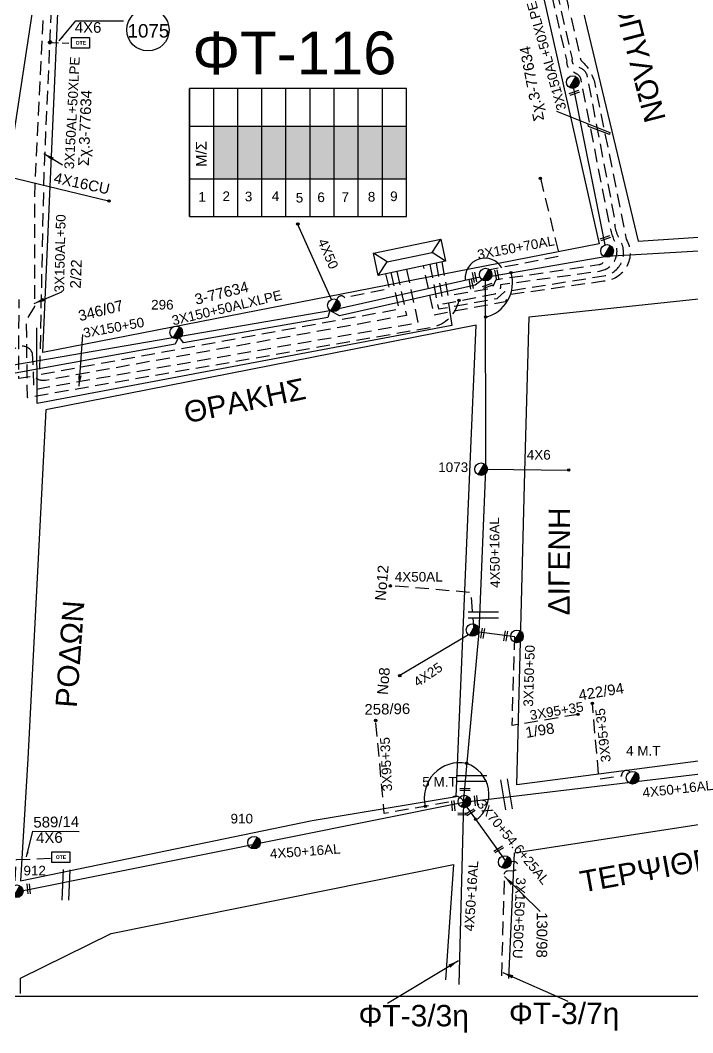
# Model space of a CAD drawing. Header units: millimetres. Extents: x 938 to 3112, y 793 to 1825.
# Drawn here: x 1643.8 to 1769.3, y 797.6 to 986.8 of the extents above; entities that cross this region are included whole.
import ezdxf
from ezdxf.enums import TextEntityAlignment as Align

# ---------------------------------------------------------------- set-up
doc = ezdxf.new("R2010")
doc.units = ezdxf.units.MM
doc.linetypes.add('DASHED', pattern=[19.05, 12.7, -6.35])
for name, color, linetype in [('Pillar OTE', 7, 'Continuous'), ('Ασφαλειοκιβώτια Χ.Τ 9 αναχωρήσεων', 7, 'Continuous'), ('Γυμνά εναέρια ΧΤ (3Φ)   4x50AL', 7, 'Continuous'), ('Γυμνά εναέρια ΧΤ και ΦΟΠ (3Φ)   4x50+16AL', 7, 'Continuous'), ('Εναέρια παροχή ΧΤ 4x25', 7, 'SYN_LINE'), ('Επιγραφές - Σχήματα', 7, 'Continuous'), ('Καλώδια ΧΤ   3x150+50AL', 7, 'DASHED'), ('Καλώδια ΧΤ   3x150+50ALXLPE', 7, 'DASHED'), ('Καλώδια ΧΤ   3x150+50CU', 7, 'DASHED'), ('Καλώδια ΧΤ   3x150+70AL', 7, 'DASHED'), ('Καλώδια ΧΤ   3x150AL+50XLPE', 7, 'DASHED'), ('Καλώδια ΧΤ   3x95+35CU', 7, 'DASHED'), ('Καλώδια ΧΤ   4x50AL', 7, 'DASHED'), ('Μηχανική τομή', 7, 'Continuous'), ('Στύλος ΦΜ', 7, 'Continuous'), ('Στύλος ΦΜ @ 1', 7, 'Continuous'), ('Συνδέσεις', 7, 'Continuous'), ('Συνεστραμμένα ΧΤ   3x70+54.6+25AL', 7, 'SYN_LINE'), ('Τομή', 7, 'Continuous'), ('Υποσταθμός πόλεως', 7, 'Continuous'), ('Υπόβαθρο ΔΕΗ', 7, 'Continuous'), ('Υπόγεια καλώδια Παροχών ΧΤ   4x6', 7, 'DASHED')]:
    doc.layers.add(name, color=color, linetype=linetype)
doc.styles.get("Standard").update_dxf_attribs({"font": 'arial.ttf'})
doc.linetypes.add('SYN_LINE', pattern='A,0.5,-0.0001,["/\\/\\/\\/",Standard,S=0.1,R=0,X=0,Y=-0.05],-0.25', length=0.7501)
doc.dimstyles.new('ISO-25', dxfattribs={"dimtxt": 2.5, "dimasz": 2.5, "dimexe": 1.25, "dimexo": 0.625, "dimtad": 1, "dimtxsty": 'Standard', "dimcen": 2.5, "dimaunit": 2, "dimazin": 0, "dimtfac": 1, "dimtmove": 0, "dimatfit": 3, "dimfxl": 1, "dimarcsym": 0})

# ---------------------------------------------------------------- blocks, each defined once
blk = doc.blocks.new('ΑΣΦΑΛΕΙΟΚΙΒΩΤΙΟ ΥΠΟΣΤΑΘΜΟΥ 9 ΑΝΑΧΩΡΗΣΕΩΝ')
at = {"layer": 'Ασφαλειοκιβώτια Χ.Τ 9 αναχωρήσεων', "ltscale": 40}
for p, q in [((-23.8, 40.36), (24.02, 40.36)), ((-9.72, 40.36), (-9.72, -40.64)), ((9.94, 40.36), (9.94, -40.64)), ((-23.8, 31.36), (24.02, 31.36)), ((-23.8, 22.36), (24.02, 22.36)), ((-23.8, 13.36), (24.02, 13.36)), ((-23.8, 4.36), (24.02, 4.36)), ((-23.8, -4.64), (24.02, -4.64)), ((-23.8, -13.64), (24.02, -13.64)), ((-23.8, -22.64), (24.02, -22.64)), ((-23.8, -31.64), (24.02, -31.64))]:
    blk.add_line(p, q, dxfattribs=at)
at = {"layer": 'Ασφαλειοκιβώτια Χ.Τ 9 αναχωρήσεων'}
blk.add_lwpolyline([(-23.8, -40.64), (24.02, -40.64), (24.02, 40.36), (-23.8, 40.36)], close=True, dxfattribs=at)
for s, p in [('1', (-18.22, 37.06)), ('2', (-18.02, 28.07)), ('3', (-18.09, 19.73)), ('4', (-17.94, 9.66)), ('5', (-18.55, 0.71)), ('6', (-18.4, -7.35)), ('7', (-18.34, -16.37)), ('8', (-18.19, -26.2)), ('9', (-18.02, -34.53))]:
    blk.add_text(s, height=3.6, rotation=270, dxfattribs=at).set_placement(p)
at = {"layer": 'Ασφαλειοκιβώτια Χ.Τ 9 αναχωρήσεων', "ltscale": 40}
for tag, height, p in [('ΟΝΟΜΑ', 5, (-0.16, 44.31)), ('ΚΕΙΜΕΝΟ 1', 2, (17.06, 35.59)), ('ΚΕΙΜΕΝΟ 2', 2, (17.06, 26.88)), ('ΚΕΙΜΕΝΟ 3', 2, (17.06, 17.69)), ('ΚΕΙΜΕΝΟ 4', 2, (17.06, 8.71)), ('ΚΕΙΜΕΝΟ 5', 2, (17.06, -0.13)), ('ΚΕΙΜΕΝΟ 6', 2, (17.06, -9.05)), ('ΚΕΙΜΕΝΟ 7', 2, (17.06, -18.13)), ('ΚΕΙΜΕΝΟ 8', 2, (17.06, -26.85)), ('ΚΕΙΜΕΝΟ 9', 2, (17.06, -35.99)), ('ΣΧ', 2, (-0.1, -42.64))]:
    blk.add_attdef(tag, text='', height=height, dxfattribs=at).set_placement(p, align=Align.MIDDLE_CENTER)
blk = doc.blocks.new('ΥΠΑΡΧΩΝ ΤΣΙΜΕΝΤΕΝΙΟΣ ΣΤΥΛΟΣ')
at = {"layer": 'Στύλος ΦΜ'}
blk.add_hatch(color=256, dxfattribs=at).paths.add_polyline_path([(-1.29, -2.28, 0.574793), (2.62, 0, 0.268822), (1.3, 2.27)])
blk.add_line((-1.29, -2.28), (1.3, 2.27), dxfattribs=at)
blk.add_circle((0, 0), 2.62, dxfattribs=at)
at = {"layer": 'Στύλος ΦΜ', "flags": 4}
for tag, p in [('ΑΡΙΘΜΟΣ', (-4.68, 8.05)), ('ΤΥΠΟΣ', (-4.91, 3.03))]:
    blk.add_attdef(tag, p, '', height=4, dxfattribs=at)
blk = doc.blocks.new('ΤΟΜΗ')
at = {"layer": 'Τομή', "ltscale": 40}
for p, q in [((-5.68, 0), (5.68, 0)), ((5.68, -2.33), (-5.68, -2.33))]:
    blk.add_line(p, q, dxfattribs=at)
blk = doc.blocks.new('ΥΠΟΣΤΑΘΜΟΣ ΠΟΛΕΩΣ')
at = {"layer": 'Υποσταθμός πόλεως', "linetype": 'Continuous', "ltscale": 40}
blk.add_lwpolyline([(-8.57, 2.82), (8.57, 2.82), (8.57, -2.82), (-8.57, -2.82)], close=True, dxfattribs=at)
for points in [[(-5.75, 0), (-8.57, 2.82)], [(5.75, 0), (8.57, 2.82)], [(-8.57, -2.82), (-5.75, 0)], [(-5.75, 0), (5.75, 0)], [(8.57, -2.82), (5.75, 0)]]:
    blk.add_lwpolyline(points, dxfattribs=at)
at = {"layer": 'Υποσταθμός πόλεως', "linetype": 'SYN_LINE', "ltscale": 40, "flags": 1}
for tag, p in [('ΜΕΤΑΣΧΗΜΑΤΙΣΜΟΣ', (10.6, 2.39)), ('ΙΣΧΥΣ', (10.58, -0.41)), ('ΑΡΙΘΜΟΣ', (10.7, -3.13))]:
    blk.add_attdef(tag, p, '', height=1.8, dxfattribs=at)
blk = doc.blocks.new('ΜΗΧΑΝΙΚΗ ΤΟΜΗ')
at = {"layer": 'Μηχανική τομή', "ltscale": 40}
for p, q in [((-1.89, 0.78), (1.89, 0.78)), ((1.89, 0), (-1.89, 0))]:
    blk.add_line(p, q, dxfattribs=at)
blk = doc.blocks.new('_ΣΥΝΔΕΣΗ')
at = {"layer": 'Συνδέσεις', "linetype": 'SYN_LINE', "ltscale": 40}
blk.add_hatch(color=256, dxfattribs=at).paths.add_polyline_path([(0.5, -0.01, 1), (-0.5, -0.01, 1)])
at = {"layer": 'Συνδέσεις'}
blk.add_circle((0, -0.01), 0.5, dxfattribs=at)
blk = doc.blocks.new('PILLAR ΟΤΕ')
at = {"layer": 'Pillar OTE', "ltscale": 40}
blk.add_lwpolyline([(-3.31, 2.02), (3.39, 2.02), (3.39, -1.99), (-3.31, -1.99)], close=True, dxfattribs=at)
at = {"layer": 'Pillar OTE', "insert": (-1.81, 0.71), "char_height": 1.3575, "width": 109.961, "attachment_point": 1}
blk.add_mtext('{\\fArial|b1|i0|c161|p34;OTE}', dxfattribs=at)
blk = doc.blocks.new('TSONTA XT1')
at = {"ltscale": 40}
h = blk.add_hatch(color=256, dxfattribs=at)
h.dxf.hatch_style = 1
h.paths.add_polyline_path([(595.96, 2487.66), (597.07, 2488.77), (595.96, 2489.87), (594.85, 2488.77)])
blk.add_lwpolyline([(594.85, 2488.77), (595.96, 2489.87), (597.07, 2488.77), (595.96, 2487.66)], close=True, dxfattribs=at)

msp = doc.modelspace()

# ---------------------------------------------------------------- hatches: boundary and pattern name
at = {"layer": 'Ασφαλειοκιβώτια Χ.Τ 9 αναχωρήσεων'}
for color, points in [(6, [(1679.9, 957.15), (1684.4, 957.15), (1684.4, 966.98), (1679.9, 966.98)]), (6, [(1679.9, 966.98), (1679.9, 957.15), (1684.4, 957.15), (1684.4, 966.98)]), (85, [(1684.4, 966.98), (1684.4, 957.15), (1688.9, 957.15), (1688.9, 966.98)]), (133, [(1688.9, 966.98), (1688.9, 957.15), (1693.4, 957.15), (1693.4, 966.98)]), (2, [(1697.9, 966.98), (1693.4, 966.98), (1693.4, 957.15), (1697.9, 957.15)]), (30, [(1702.4, 966.98), (1697.9, 966.98), (1697.9, 957.15), (1702.4, 957.15)]), (151, [(1702.45, 966.98), (1702.45, 957.16), (1706.95, 957.16), (1706.95, 966.98)]), (5, [(1706.88, 966.98), (1706.88, 957.16), (1711.38, 957.16), (1711.38, 966.98)]), (27, [(1711.4, 966.98), (1711.4, 957.15), (1715.9, 957.15), (1715.9, 966.98)])]:
    msp.add_hatch(color=color, dxfattribs=at).paths.add_polyline_path(points)

# ---------------------------------------------------------------- linework, layer by layer
at = {"color": 1, "linetype": 'Continuous', "ltscale": 0.2}
msp.add_lwpolyline([(1723.75, 933.9), (1724.36, 929.73), (1646.93, 915.16), (1646.85, 929.34)], dxfattribs=at)
at = {"layer": 'Γυμνά εναέρια ΧΤ (3Φ)   4x50AL', "color": 30, "linetype": 'SYN_LINE', "ltscale": 20, "flags": 128}
msp.add_lwpolyline([(1701.92, 934.64), (1695.56, 948.73)], dxfattribs=at)
at = {"layer": 'Γυμνά εναέρια ΧΤ (3Φ)   4x50AL', "color": 30, "linetype": 'DASHED', "ltscale": 0.2, "flags": 128}
msp.add_lwpolyline([(1711.95, 939.4), (1712.65, 936.63), (1704.36, 934.96)], dxfattribs=at)
at = {"layer": 'Γυμνά εναέρια ΧΤ (3Φ)   4x50AL', "color": 30, "linetype": 'DASHED', "ltscale": 0.2}
msp.add_arc((1703.71, 934.49), 0.796, 35.6544, 175.3385, dxfattribs=at)
at = {"layer": 'Γυμνά εναέρια ΧΤ και ΦΟΠ (3Φ)   4x50+16AL', "color": 5, "flags": 128}
msp.add_lwpolyline([(1729.45, 872.47), (1730.73, 902.93), (1730.66, 938.8)], dxfattribs=at)
at = {"layer": 'Γυμνά εναέρια ΧΤ και ΦΟΠ (3Φ)   4x50+16AL', "color": 27, "flags": 128}
msp.add_lwpolyline([(1726.55, 840.64), (1729.45, 872.47)], dxfattribs=at)
at = {"layer": 'Γυμνά εναέρια ΧΤ και ΦΟΠ (3Φ)   4x50+16AL', "color": 30, "flags": 128}
msp.add_lwpolyline([(1809.82, 849.08), (1787.9, 847.97), (1726.55, 840.64)], dxfattribs=at)
at = {"layer": 'Γυμνά εναέρια ΧΤ και ΦΟΠ (3Φ)   4x50+16AL', "color": 85, "flags": 128}
for points in [[(1726.55, 840.64), (1643.74, 823.98)], [(1726.55, 840.64), (1725.7, 806.59)]]:
    msp.add_lwpolyline(points, dxfattribs=at)
at = {"layer": 'Εναέρια παροχή ΧΤ 4x25', "color": 27, "linetype": 'SYN_LINE', "ltscale": 10, "flags": 128}
msp.add_lwpolyline([(1736.11, 871.6), (1728.51, 872.57), (1727.83, 872.17)], dxfattribs=at)
at = {"layer": 'Εναέρια παροχή ΧΤ 4x25', "color": 27, "linetype": 'SYN_LINE', "ltscale": 15, "flags": 128}
msp.add_lwpolyline([(1727.47, 871.96), (1714.66, 864.33)], dxfattribs=at)
at = {"layer": 'Επιγραφές - Σχήματα'}
msp.add_lwpolyline([(974.02, 1807.96), (2963.81, 1807.96), (2963.81, 804.4), (974.02, 804.4)], close=True, dxfattribs=at)
at = {"layer": 'Επιγραφές - Σχήματα', "linetype": 'Continuous', "ltscale": 0.2}
msp.add_lwpolyline([(1743.93, 969.83), (1753.87, 965.85), (1753.78, 965.46), (1749.87, 966.94), (1749.81, 967.34)], dxfattribs=at)
msp.add_circle((1667.62, 985), 3.95, dxfattribs=at)
for centre, radius, start, end in [((1730.53, 938.65), 3.68, 30.4566, 185.2724), ((1729.07, 937.75), 6.63, 283.6711, 16.8517), ((1725.78, 841.49), 6.56, 78.3638, 195.1011), ((1725.18, 842.13), 6.1, 307.8181, 71.5534)]:
    msp.add_arc(centre, radius, start, end, dxfattribs=at)
at = {"layer": 'Καλώδια ΧΤ   3x150+50AL', "color": 85, "linetype": 'DASHED', "ltscale": 0.2, "flags": 128}
msp.add_lwpolyline([(1659.9, 990.51), (1648.15, 990.24), (1646.48, 956.36), (1646.42, 933.29), (1644.89, 930.8), (1645.05, 916.32), (1720.63, 929.43, 0.297557), (1725.71, 934.45, 18.011696)], format="xyb", dxfattribs=at)
at = {"layer": 'Καλώδια ΧΤ   3x150+50AL', "color": 27, "linetype": 'DASHED', "ltscale": 0.2, "flags": 128}
for points in [[(1715.92, 940.24), (1718.04, 930.24), (1658.57, 919.89), (1646.35, 917.75), (1646.1, 924.51)], [(1747.95, 857.09), (1735.63, 855), (1736.11, 871.6)]]:
    msp.add_lwpolyline(points, dxfattribs=at)
at = {"layer": 'Καλώδια ΧΤ   3x150+50AL', "color": 27, "linetype": 'DASHED', "ltscale": 0.2}
msp.add_arc((1644.1, 923.77), 2.13, 20.3304, 174.386, dxfattribs=at)
at = {"layer": 'Καλώδια ΧΤ   3x150+50ALXLPE', "color": 2, "linetype": 'DASHED', "ltscale": 0.2, "flags": 128}
msp.add_lwpolyline([(1714.11, 939.86), (1715.89, 931.63), (1648.48, 919.5, -0.257814), (1646.26, 920.25), (1643.5, 919.87), (1643.57, 934.63)], format="xyb", dxfattribs=at)
at = {"layer": 'Καλώδια ΧΤ   3x150+50CU', "color": 27, "linetype": 'DASHED', "ltscale": 0.2, "flags": 128}
msp.add_lwpolyline([(1734.3, 829.81), (1735.98, 829.62, -0.931719), (1735.9, 827.88), (1734.73, 827.79, 0.462402), (1734.14, 826.98), (1733.59, 807.08)], format="xyb", dxfattribs=at)
at = {"layer": 'Καλώδια ΧΤ   3x150+70AL', "color": 30, "linetype": 'DASHED', "ltscale": 0.2, "flags": 128}
msp.add_lwpolyline([(1740.9, 957.28), (1744.45, 942.69), (1731.14, 940.08)], dxfattribs=at)
at = {"layer": 'Καλώδια ΧΤ   3x150AL+50XLPE', "color": 133, "linetype": 'DASHED', "ltscale": 0.2, "flags": 128}
msp.add_lwpolyline([(1737.3, 1028.07), (1748.44, 979.36, -0.138093), (1751, 975.22), (1756.94, 945.89, -0.558224), (1752.71, 938.02), (1735.19, 935.51), (1734.33, 934.2), (1721.06, 931.7), (1719.09, 940.91)], format="xyb", dxfattribs=at)
at = {"layer": 'Καλώδια ΧΤ   3x150AL+50XLPE', "color": 6, "ltscale": 0.2, "flags": 128}
msp.add_lwpolyline([(1720.23, 941.15), (1721.88, 932.84), (1732.82, 934.81), (1734.24, 936.09), (1752.74, 939.03, 0.526245), (1755.85, 945.56, -0.139905), (1754.75, 949.92), (1749.7, 976.23, 0.30729), (1747.92, 978.01, -0.419088), (1746.88, 979.56), (1735.66, 1029.2), (1723.66, 1026.12), (1721.48, 1025.49, -0.921241), (1721.14, 1026.99), (1721.14, 1026.99)], format="xyb", dxfattribs=at)
at = {"layer": 'Καλώδια ΧΤ   3x150AL+50XLPE', "color": 85, "linetype": 'DASHED', "ltscale": 0.2, "flags": 128}
msp.add_lwpolyline([(1721.45, 941.41), (1722.71, 933.8), (1732.37, 935.68, 0.428763), (1733.47, 937.41), (1751.92, 939.92, 0.493251), (1754.91, 945.15, -0.051116), (1753.77, 948.9), (1748.51, 975.64, 0.214512), (1747.72, 976.75), (1746.93, 977.17, -0.305358), (1745.87, 979.15), (1734.75, 1027.96)], format="xyb", dxfattribs=at)
at = {"layer": 'Καλώδια ΧΤ   3x150AL+50XLPE', "color": 151, "linetype": 'DASHED', "ltscale": 0.2, "flags": 128}
msp.add_lwpolyline([(1713, 939.63), (1714.49, 932.78), (1647.44, 920.54), (1648.23, 958.14), (1650.19, 1001.75)], dxfattribs=at)
at = {"layer": 'Καλώδια ΧΤ   3x95+35CU', "color": 30, "linetype": 'DASHED', "ltscale": 0.2, "flags": 128}
msp.add_lwpolyline([(1757.62, 846.33, 0.738263), (1756.07, 845.57), (1751.84, 844.96), (1750.61, 859.19)], format="xyb", dxfattribs=at)
at = {"layer": 'Καλώδια ΧΤ   3x95+35CU', "color": 27, "linetype": 'DASHED', "ltscale": 0.2, "flags": 128}
msp.add_lwpolyline([(1726.55, 840.64, 0.783425), (1723.7, 840.67), (1711.76, 838.59), (1710.15, 855.95)], format="xyb", dxfattribs=at)
at = {"layer": 'Καλώδια ΧΤ   4x50AL', "color": 27, "linetype": 'DASHED', "ltscale": 0.2, "flags": 128}
msp.add_lwpolyline([(1728.51, 872.57), (1728, 879.86), (1712.91, 881.12)], dxfattribs=at)
at = {"layer": 'Συνεστραμμένα ΧΤ   3x70+54.6+25AL', "color": 2, "linetype": 'SYN_LINE', "ltscale": 20, "flags": 128}
for points in [[(1601.61, 984.73), (1648.5, 1004.78), (1641.38, 957.97)], [(1641.45, 957.57), (1660.29, 953.02)]]:
    msp.add_lwpolyline(points, dxfattribs=at)
at = {"layer": 'Συνεστραμμένα ΧΤ   3x70+54.6+25AL', "color": 5, "linetype": 'SYN_LINE', "ltscale": 20, "flags": 128}
for points in [[(1752.97, 944.81), (1747.04, 974.66)], [(1730.66, 938.8), (1753.31, 942.72), (1796.18, 945.23)]]:
    msp.add_lwpolyline(points, dxfattribs=at)
at = {"layer": 'Συνεστραμμένα ΧΤ   3x70+54.6+25AL', "color": 5, "linetype": 'DASHED', "ltscale": 0.2, "flags": 128}
msp.add_lwpolyline([(1722.49, 941.63), (1723.6, 935.35), (1731.92, 936.74), (1732.66, 938.34), (1751.79, 941.14, 0.444526), (1753.26, 943.35), (1753.23, 943.51)], format="xyb", dxfattribs=at)
at = {"layer": 'Συνεστραμμένα ΧΤ   3x70+54.6+25AL', "color": 30, "linetype": 'SYN_LINE', "ltscale": 20, "flags": 128}
for points in [[(1639.24, 921.84), (1701.6, 932.55), (1729.58, 938.85)], [(1730.66, 938.8), (1728.75, 937.29), (1703.42, 931.57), (1701.6, 932.55), (1701.23, 931.27), (1674.28, 926.52), (1673.4, 927.71), (1672.7, 926.27), (1642.85, 920.82)]]:
    msp.add_lwpolyline(points, dxfattribs=at)
at = {"layer": 'Συνεστραμμένα ΧΤ   3x70+54.6+25AL', "color": 27, "linetype": 'SYN_LINE', "ltscale": 15, "flags": 128}
msp.add_lwpolyline([(1726.55, 840.64), (1734.3, 829.81)], dxfattribs=at)
at = {"layer": 'Υπόβαθρο ΔΕΗ', "flags": 128}
for points in [[(1739.42, 1028.03), (1759.18, 945.53), (1802.39, 948.39), (1855.78, 939.94), (1868.15, 952.11), (1836.24, 980.88), (1793.39, 1019.71), (1774.02, 1037.25), (1739.42, 1028.03)], [(1739.42, 1028.03), (1759.18, 945.53), (1802.39, 948.39), (1855.78, 939.94), (1868.15, 952.11), (1836.24, 980.88), (1793.39, 1019.71), (1774.02, 1037.25), (1739.42, 1028.03)], [(1648.02, 924.74), (1651.42, 1002.33), (1733.51, 1026.46), (1751.9, 944.99), (1648.02, 924.74)], [(1648.02, 924.74), (1651.42, 1002.33), (1733.51, 1026.46), (1751.9, 944.99), (1648.02, 924.74)], [(1654.15, 986.7), (1663.05, 986.69)], [(1853.36, 845.59), (1846.46, 839.95), (1841.67, 843.87), (1827.62, 848.43), (1805.65, 852.97), (1736.53, 843.94), (1738.02, 902.4), (1738.81, 931.38), (1802.03, 938.13), (1830.78, 933.5), (1858.23, 930.21), (1864.51, 923.7), (1856.98, 871.44), (1853.36, 845.59)], [(1853.36, 845.59), (1846.46, 839.95), (1841.67, 843.87), (1827.62, 848.43), (1805.65, 852.97), (1736.53, 843.94), (1738.02, 902.4), (1738.81, 931.38), (1802.03, 938.13), (1830.78, 933.5), (1858.23, 930.21), (1864.51, 923.7), (1856.98, 871.44), (1853.36, 845.59)], [(1725.15, 841.77), (1727.73, 902.41), (1728.91, 929.83), (1648.55, 913.97), (1645.18, 848.77), (1643.84, 825.98), (1698.28, 837.27), (1725.15, 841.77)], [(1725.15, 841.77), (1727.73, 902.41), (1728.91, 929.83), (1648.55, 913.97), (1645.18, 848.77), (1643.84, 825.98), (1698.28, 837.27), (1725.15, 841.77)], [(1735.03, 807.71), (1736.05, 831.23), (1778.88, 837.81), (1802.77, 841.05), (1826.14, 839.01), (1837.91, 834.38), (1850.3, 824.74), (1848.42, 807.73)], [(1735.03, 807.71), (1736.05, 831.23), (1778.88, 837.81), (1802.77, 841.05), (1826.14, 839.01), (1837.91, 834.38), (1850.3, 824.74), (1848.42, 807.73)], [(1646.15, 835.27), (1654.8, 835.19)], [(1643.83, 804.95), (1643.83, 807.77), (1660.77, 816.15), (1724.67, 829.03), (1723.18, 807.48)], [(1643.83, 804.95), (1643.83, 807.77), (1660.77, 816.15), (1724.67, 829.03), (1723.18, 807.48)]]:
    msp.add_lwpolyline(points, dxfattribs=at)
at = {"layer": 'Υπόγεια καλώδια Παροχών ΧΤ   4x6', "color": 151, "linetype": 'DASHED', "ltscale": 0.1}
msp.add_lwpolyline([(1649.68, 982.64), (1653.34, 982.48)], dxfattribs=at)
at = {"layer": 'Υπόγεια καλώδια Παροχών ΧΤ   4x6', "color": 5, "linetype": 'SYN_LINE', "ltscale": 20, "flags": 128}
msp.add_lwpolyline([(1730.73, 902.93), (1746.21, 902.74)], dxfattribs=at)
at = {"layer": 'Υπόγεια καλώδια Παροχών ΧΤ   4x6', "color": 173, "linetype": 'DASHED', "ltscale": 0.2}
msp.add_lwpolyline([(1642.72, 825.15, -0.708555), (1642.84, 826.04), (1643.07, 829.98), (1649.56, 830.2)], format="xyb", dxfattribs=at)

# ---------------------------------------------------------------- block references
at = {"layer": 'Pillar OTE', "xscale": 0.5, "yscale": 0.5, "zscale": 0.5}
for p in [(1655.03, 982.56), (1651.32, 830.39)]:
    msp.add_blockref('PILLAR ΟΤΕ', p, dxfattribs=at)
at = {"layer": 'Ασφαλειοκιβώτια Χ.Τ 9 αναχωρήσεων', "xscale": 0.5, "yscale": 0.5, "zscale": 0.5, "rotation": 90}
msp.add_blockref('ΑΣΦΑΛΕΙΟΚΙΒΩΤΙΟ ΥΠΟΣΤΑΘΜΟΥ 9 ΑΝΑΧΩΡΗΣΕΩΝ', (1695.58, 962.01), dxfattribs=at)
at = {"layer": 'Μηχανική τομή'}
for p, xscale, yscale, zscale, rotation in [((1747.31, 973.05), 0.5000000000001855, 0.5000000000001855, 0.5000000000001855, 18.27551331564638), ((1753.07, 945.9), 0.5000000000001855, 0.5000000000001855, 0.5000000000001855, 18.27551331564638), ((1728.15, 937.57), 0.5000000000001983, 0.5000000000001983, 0.5000000000001983, 100.6773115492944), ((1728.79, 938.82), 0.5000000000001983, 0.5000000000001983, 0.5000000000001983, 100.6773115492944), ((1732.96, 939.23), 0.5000000000001983, 0.5000000000001983, 0.5000000000001983, 100.6773115492944), ((1731.13, 936.98), 0.5000000000001855, 0.5000000000001855, 0.5000000000001855, 18.27551331564638), ((1729.93, 872.27), 0.5000000000005455, 0.5000000000005455, 0.5000000000005455, 261.3689594551919), ((1734.22, 871.78), 0.5000000000005455, 0.5000000000005455, 0.5000000000005455, 261.3689594551919), ((1726.82, 843.23), 0.5000000000004722, 0.5000000000004722, 0.5000000000004722, 178.8446095414367), ((1729.06, 840.98), 0.500000000000261, 0.500000000000261, 0.500000000000261, 95.28935415266638), ((1724.81, 840.03), 0.500000000000261, 0.500000000000261, 0.500000000000261, 95.28935415266638), ((1726.42, 838.66), 0.5000000000004722, 0.5000000000004722, 0.5000000000004722, 178.8446095414367), ((1727.74, 838.98), 0.5000000000005133, 0.5000000000005133, 0.5000000000005133, 211.3030729035193), ((1733.01, 832.02), 0.5000000000005133, 0.5000000000005133, 0.5000000000005133, 211.3030729035193), ((1645.56, 824.51), 0.500000000000261, 0.500000000000261, 0.500000000000261, 95.28935415266638)]:
    msp.add_blockref('ΜΗΧΑΝΙΚΗ ΤΟΜΗ', p, dxfattribs=dict(at, xscale=xscale, yscale=yscale, zscale=zscale, rotation=rotation))
at = {"layer": 'Στύλος ΦΜ @ 1', "ltscale": 40, "xscale": 0.4499999999998181, "yscale": 0.4499999999998181, "zscale": 0.4499999999998181}
for p in [(1746.93, 975.23), (1746.93, 975.23), (1753.34, 943.69), (1753.34, 943.69), (1730.68, 939.28), (1730.68, 939.28), (1702.33, 933.54), (1702.33, 933.54), (1672.92, 928.46), (1728.22, 872.86), (1728.22, 872.86), (1736.53, 871.66), (1736.53, 871.66), (1734.25, 829.5), (1734.25, 829.5)]:
    msp.add_blockref('ΥΠΑΡΧΩΝ ΤΣΙΜΕΝΤΕΝΙΟΣ ΣΤΥΛΟΣ', p, dxfattribs=at)
at = {"layer": 'Στύλος ΦΜ @ 1', "ltscale": 40}
ref = msp.add_blockref('ΥΠΑΡΧΩΝ ΤΣΙΜΕΝΤΕΝΙΟΣ ΣΤΥΛΟΣ', (1672.92, 928.46), dxfattribs=dict(at, xscale=0.4499999999998181, yscale=0.4499999999998181, zscale=0.4499999999998181))
ref.add_attrib('ΑΡΙΘΜΟΣ', '296', (1668.22, 932.74), dxfattribs={"layer": 'Στύλος ΦΜ', "height": 1.8, "flags": 4})
ref = msp.add_blockref('ΥΠΑΡΧΩΝ ΤΣΙΜΕΝΤΕΝΙΟΣ ΣΤΥΛΟΣ', (1729.83, 902.91), dxfattribs=dict(at, xscale=0.4499999999998181, yscale=0.4499999999998181, zscale=0.4499999999998181))
ref.add_attrib('ΤΥΠΟΣ', '1073', (1721.82, 902.37), dxfattribs={"layer": 'Στύλος ΦΜ', "height": 1.8, "flags": 4})
ref = msp.add_blockref('ΥΠΑΡΧΩΝ ΤΣΙΜΕΝΤΕΝΙΟΣ ΣΤΥΛΟΣ', (1729.83, 902.91), dxfattribs=dict(at, xscale=0.4499999999998181, yscale=0.4499999999998181, zscale=0.4499999999998181))
ref.add_attrib('ΤΥΠΟΣ', '1073', (1721.82, 902.37), dxfattribs={"layer": 'Στύλος ΦΜ', "height": 1.8, "flags": 4})
ref = msp.add_blockref('ΥΠΑΡΧΩΝ ΤΣΙΜΕΝΤΕΝΙΟΣ ΣΤΥΛΟΣ', (1758.11, 845.26), dxfattribs=dict(at, xscale=0.4499999999998181, yscale=0.4499999999998181, zscale=0.4499999999998181))
ref.add_attrib('ΤΥΠΟΣ', '4 M.T', (1756.91, 849.4), dxfattribs={"layer": 'Στύλος ΦΜ', "height": 1.8, "flags": 4})
ref = msp.add_blockref('ΥΠΑΡΧΩΝ ΤΣΙΜΕΝΤΕΝΙΟΣ ΣΤΥΛΟΣ', (1758.11, 845.26), dxfattribs=dict(at, xscale=0.4499999999998181, yscale=0.4499999999998181, zscale=0.4499999999998181))
ref.add_attrib('ΤΥΠΟΣ', '4 M.T', (1756.91, 849.4), dxfattribs={"layer": 'Στύλος ΦΜ', "height": 1.8, "flags": 4})
ref = msp.add_blockref('ΥΠΑΡΧΩΝ ΤΣΙΜΕΝΤΕΝΙΟΣ ΣΤΥΛΟΣ', (1726.7, 840.81), dxfattribs=dict(at, xscale=0.4499999999998181, yscale=0.4499999999998181, zscale=0.4499999999998181))
ref.add_attrib('ΤΥΠΟΣ', '5 M.T', (1718.84, 843.58), dxfattribs={"layer": 'Στύλος ΦΜ', "height": 1.8, "flags": 4})
ref = msp.add_blockref('ΥΠΑΡΧΩΝ ΤΣΙΜΕΝΤΕΝΙΟΣ ΣΤΥΛΟΣ', (1687.44, 833.12), dxfattribs=dict(at, xscale=0.4499999999998181, yscale=0.4499999999998181, zscale=0.4499999999998181))
ref.add_attrib('ΤΥΠΟΣ', '910', (1683.05, 836.71), dxfattribs={"layer": 'Στύλος ΦΜ', "height": 1.8, "flags": 4})
ref = msp.add_blockref('ΥΠΑΡΧΩΝ ΤΣΙΜΕΝΤΕΝΙΟΣ ΣΤΥΛΟΣ', (1687.44, 833.12), dxfattribs=dict(at, xscale=0.4499999999998181, yscale=0.4499999999998181, zscale=0.4499999999998181))
ref.add_attrib('ΤΥΠΟΣ', '910', (1683.05, 836.71), dxfattribs={"layer": 'Στύλος ΦΜ', "height": 1.8, "flags": 4})
ref = msp.add_blockref('ΥΠΑΡΧΩΝ ΤΣΙΜΕΝΤΕΝΙΟΣ ΣΤΥΛΟΣ', (1643.13, 824.05), dxfattribs=dict(at, xscale=0.4499999999998181, yscale=0.4499999999998181, zscale=0.4499999999998181))
ref.add_attrib('ΤΥΠΟΣ', '912', (1644.38, 827), dxfattribs={"layer": 'Στύλος ΦΜ', "height": 1.8, "flags": 4})
at = {"layer": 'Συνδέσεις', "xscale": 0.3075184835441075, "yscale": 0.3075184835441075, "zscale": 0.3075184835441075, "rotation": 357.7368619027135}
msp.add_blockref('TSONTA XT1', (1435.99, 225.15), dxfattribs=at)
at = {"layer": 'Συνδέσεις', "xscale": 0.4500000000000455, "yscale": 0.4500000000000455, "zscale": 0.4500000000000455}
for p in [(1740.89, 957.28), (1660.34, 953.03), (1695.61, 948.75), (1735.42, 939.63), (1725.71, 934.45), (1730.68, 931.33), (1746.19, 902.74), (1712.9, 881.11), (1714.65, 864.33), (1750.6, 859.18), (1747.93, 857.09), (1710.14, 855.95), (1727.11, 847.93), (1719.41, 839.93), (1728.8, 837.51)]:
    msp.add_blockref('_ΣΥΝΔΕΣΗ', p, dxfattribs=at)
at = {"layer": 'Τομή', "xscale": 0.5, "yscale": 0.5, "zscale": 0.5}
for p in [(1730.23, 876.26), (1730.23, 876.26), (1728.03, 845.7), (1728.03, 845.7)]:
    msp.add_blockref('ΤΟΜΗ', p, dxfattribs=at)
at = {"layer": 'Τομή'}
for p, xscale, yscale, zscale, rotation in [((1734, 842.03), 0.4999999999999593, 0.4999999999999593, 0.4999999999999593, 99.30106114312586), ((1734, 842.03), 0.4999999999999593, 0.4999999999999593, 0.4999999999999593, 99.30106114312586), ((1652.9, 825.19), 0.5000000000000103, 0.5000000000000103, 0.5000000000000103, 267.452992496653), ((1652.9, 825.19), 0.5000000000000103, 0.5000000000000103, 0.5000000000000103, 267.452992496653)]:
    msp.add_blockref('ΤΟΜΗ', p, dxfattribs=dict(at, xscale=xscale, yscale=yscale, zscale=zscale, rotation=rotation))
at = {"layer": 'Υποσταθμός πόλεως', "xscale": 0.7499015656920973, "yscale": 0.7499015656920973, "zscale": 0.7499015656920973, "rotation": 11.9253325190813}
msp.add_blockref('ΥΠΟΣΤΑΘΜΟΣ ΠΟΛΕΩΣ', (1716.48, 942.52), dxfattribs=at)

# ---------------------------------------------------------------- texts
at = {"layer": 'Γυμνά εναέρια ΧΤ (3Φ)   4x50AL'}
msp.add_text('4X50', height=1.8, rotation=293.2183, dxfattribs=at).set_placement((1701.27, 943.16), align=Align.MIDDLE)
at = {"layer": 'Γυμνά εναέρια ΧΤ και ΦΟΠ (3Φ)   4x50+16AL'}
for rotation, p in [(90.7546, (1732.37, 887.33)), (6.2425, (1766.54, 843.17)), (4.1869, (1696.98, 831.52)), (86.3287, (1727.99, 823.15))]:
    msp.add_text('4X50+16AL', height=1.8, rotation=rotation, dxfattribs=at).set_placement(p, align=Align.MIDDLE)
at = {"layer": 'Εναέρια παροχή ΧΤ 4x25', "ltscale": 20}
msp.add_text('4X25', height=1.8, rotation=34.2357, dxfattribs=at).set_placement((1719.91, 864.53), align=Align.MIDDLE)
at = {"layer": 'Επιγραφές - Σχήματα', "linetype": 'DASHED', "ltscale": 0.2, "attachment_point": 1}
for s, insert, char_height, width, rotation in [('ΘΕΡΜΟΠΥΛΩΝ', (1754.25, 1007.55), 4, 17.2922, 284.4323), ('4Χ6', (1653.96, 986.45), 2, 17.7581, 0.0744), ('\\pt2;Σχ.3-77634', (1739.66, 967.75), 2, 17.7581, 100.918), ('Σχ.3-77634', (1654.58, 959.59), 2, 17.7581, 87.8048), ('4Χ16CU', (1650.33, 958.39), 2, 17.7581, 347.9596), ('2/22', (1653.07, 936.7), 2, 17.7581, 87.8048), ('3-77634', (1676.14, 935.55), 2, 17.7581, 14.0724), ('346/07', (1654.41, 932.48), 2, 17.7581, 14.0724), ('ΘΡΑΚΗΣ', (1674.02, 915.38), 4, 17.2922, 11.5954), ('ΔΙΓΕΝΗ', (1742.34, 875.61), 4, 17.2922, 89.6877), ('Νο12', (1710, 878.42), 2, 17.7581, 85.0239), ('ΡΟΔΩΝ', (1650.33, 858.53), 4, 17.2922, 85.8435), ('Νο8', (1710.39, 860.85), 2, 17.7581, 85.0239), ('422/94', (1747.86, 861.63), 2, 17.7581, 9.5416), ('258/96', (1708.03, 859.01), 2, 17.7581, 1.0621), ('1/98', (1737.95, 854.65), 2, 17.7581, 9.5416), ('589/14', (1646.21, 837.92), 2, 17.7581, 1.0621), ('4Χ6', (1646.71, 835.01), 2, 17.7581, 1.0621), ('ΤΕΡΨΙΘΕΑΣ', (1747.99, 827.72), 4, 17.2922, 10.3248), ('130/98', (1742.23, 820.13), 2, 17.7581, 269.4552)]:
    msp.add_mtext(s, dxfattribs=dict(at, insert=insert, char_height=char_height, width=width, rotation=rotation))
at = {"layer": 'Επιγραφές - Σχήματα', "linetype": 'Continuous', "ltscale": 0.2, "insert": (1663.83, 986.07), "char_height": 2.5, "width": 4.5144, "attachment_point": 1}
msp.add_mtext('1075', dxfattribs=at)
at = {"layer": 'Επιγραφές - Σχήματα', "linetype": 'DASHED', "ltscale": 0.2, "attachment_point": 1}
for s, insert, char_height, width in [('ΦΤ-116', (1675.92, 984.69), 8, 24.9768), ('ΦΤ-3/3η', (1706.94, 802.8), 4, 17.2922), ('ΦΤ-3/7η', (1735.03, 803.21), 4, 17.2922)]:
    msp.add_mtext(s, dxfattribs=dict(at, insert=insert, char_height=char_height, width=width))
at = {"layer": 'Επιγραφές - Σχήματα', "linetype": 'SYN_LINE', "ltscale": 15, "insert": (1676.58, 959.39), "char_height": 2, "width": 5.882, "attachment_point": 1, "rotation": 90}
msp.add_mtext('Μ/Σ', dxfattribs=at)
at = {"layer": 'Καλώδια ΧΤ   3x150+50AL', "ltscale": 0.2}
msp.add_text('3X150+50', height=1.8, rotation=88.2628, dxfattribs=at).set_placement((1738.79, 864.29), align=Align.MIDDLE)
at = {"layer": 'Καλώδια ΧΤ   3x150+50ALXLPE', "ltscale": 0.2}
msp.add_text('3X150+50ALXLPE', height=1.8, rotation=13.4001, dxfattribs=at).set_placement((1682.36, 933.08), align=Align.MIDDLE)
at = {"layer": 'Καλώδια ΧΤ   3x150+50CU', "ltscale": 0.2}
msp.add_text('3X150+50CU', height=1.8, rotation=267.6167, dxfattribs=at).set_placement((1736.94, 819.04), align=Align.MIDDLE)
at = {"layer": 'Καλώδια ΧΤ   3x150+70AL', "ltscale": 0.2}
msp.add_text('3X150+70AL', height=1.8, rotation=10.5207, dxfattribs=at).set_placement((1736.33, 944.31), align=Align.MIDDLE)
at = {"layer": 'Καλώδια ΧΤ   3x150AL+50XLPE', "ltscale": 0.2}
for s, rotation, p in [('3X150AL+50XLPE', 105.8335, (1742.04, 980.13)), ('3X150AL+50XLPE', 86.9807, (1653.45, 969.49)), ('3X150AL+50', 88.7766, (1651.21, 943.23)), ('3X150+50', 10.5207, (1661.22, 929.37))]:
    msp.add_text(s, height=1.8, rotation=rotation, dxfattribs=at).set_placement(p, align=Align.MIDDLE)
at = {"layer": 'Καλώδια ΧΤ   3x95+35CU', "ltscale": 0.2}
for rotation, p in [(9.4712, (1743.93, 857.74)), (96.4598, (1752.58, 853.18)), (92.7728, (1712.09, 847.77))]:
    msp.add_text('3X95+35', height=1.8, rotation=rotation, dxfattribs=at).set_placement(p, align=Align.MIDDLE)
at = {"layer": 'Καλώδια ΧΤ   4x50AL', "ltscale": 0.2}
msp.add_text('4X50AL', height=1.8, dxfattribs=at).set_placement((1718.18, 882.81), align=Align.MIDDLE)
at = {"layer": 'Συνεστραμμένα ΧΤ   3x70+54.6+25AL', "ltscale": 20}
msp.add_text('3X70+54.6+25AL', height=1.8, rotation=309.4365, dxfattribs=at).set_placement((1735.83, 833.26), align=Align.MIDDLE)
at = {"layer": 'Υπόγεια καλώδια Παροχών ΧΤ   4x6', "ltscale": 0.2}
msp.add_text('4X6', height=1.8, dxfattribs=at).set_placement((1740.59, 905.6), align=Align.MIDDLE)

# ---------------------------------------------------------------- leaders
at = {"layer": 'Επιγραφές - Σχήματα', "ltscale": 40}
for points, override in [([(1651.06, 982.92), (1654.15, 986.7)], {"dimasz": 1, "dimtad": 0}), ([(1648.16, 961.88), (1651.66, 959.79)], {"dimasz": 2, "dimtad": 0}), ([(1646.38, 933.86), (1651.53, 936.04)], {"dimasz": 2, "dimtad": 0}), ([(1654.77, 918.4), (1655.49, 928.1)], {"dimasz": 2, "dimtad": 0}), ([(1644.97, 830.46), (1646.15, 835.27)], {"dimasz": 1, "dimtad": 0}), ([(1734.17, 826.8), (1740.83, 820.28)], {"dimasz": 2, "dimtad": 0}), ([(1725.59, 811.06), (1712.35, 803.07)], {"dimasz": 2, "dimtad": 0}), ([(1733.89, 808.84), (1746.01, 803.52)], {"dimasz": 2, "dimtad": 0})]:
    msp.add_leader(points, dimstyle='ISO-25', override=override, dxfattribs=at)

doc.saveas('drawing.dxf')
